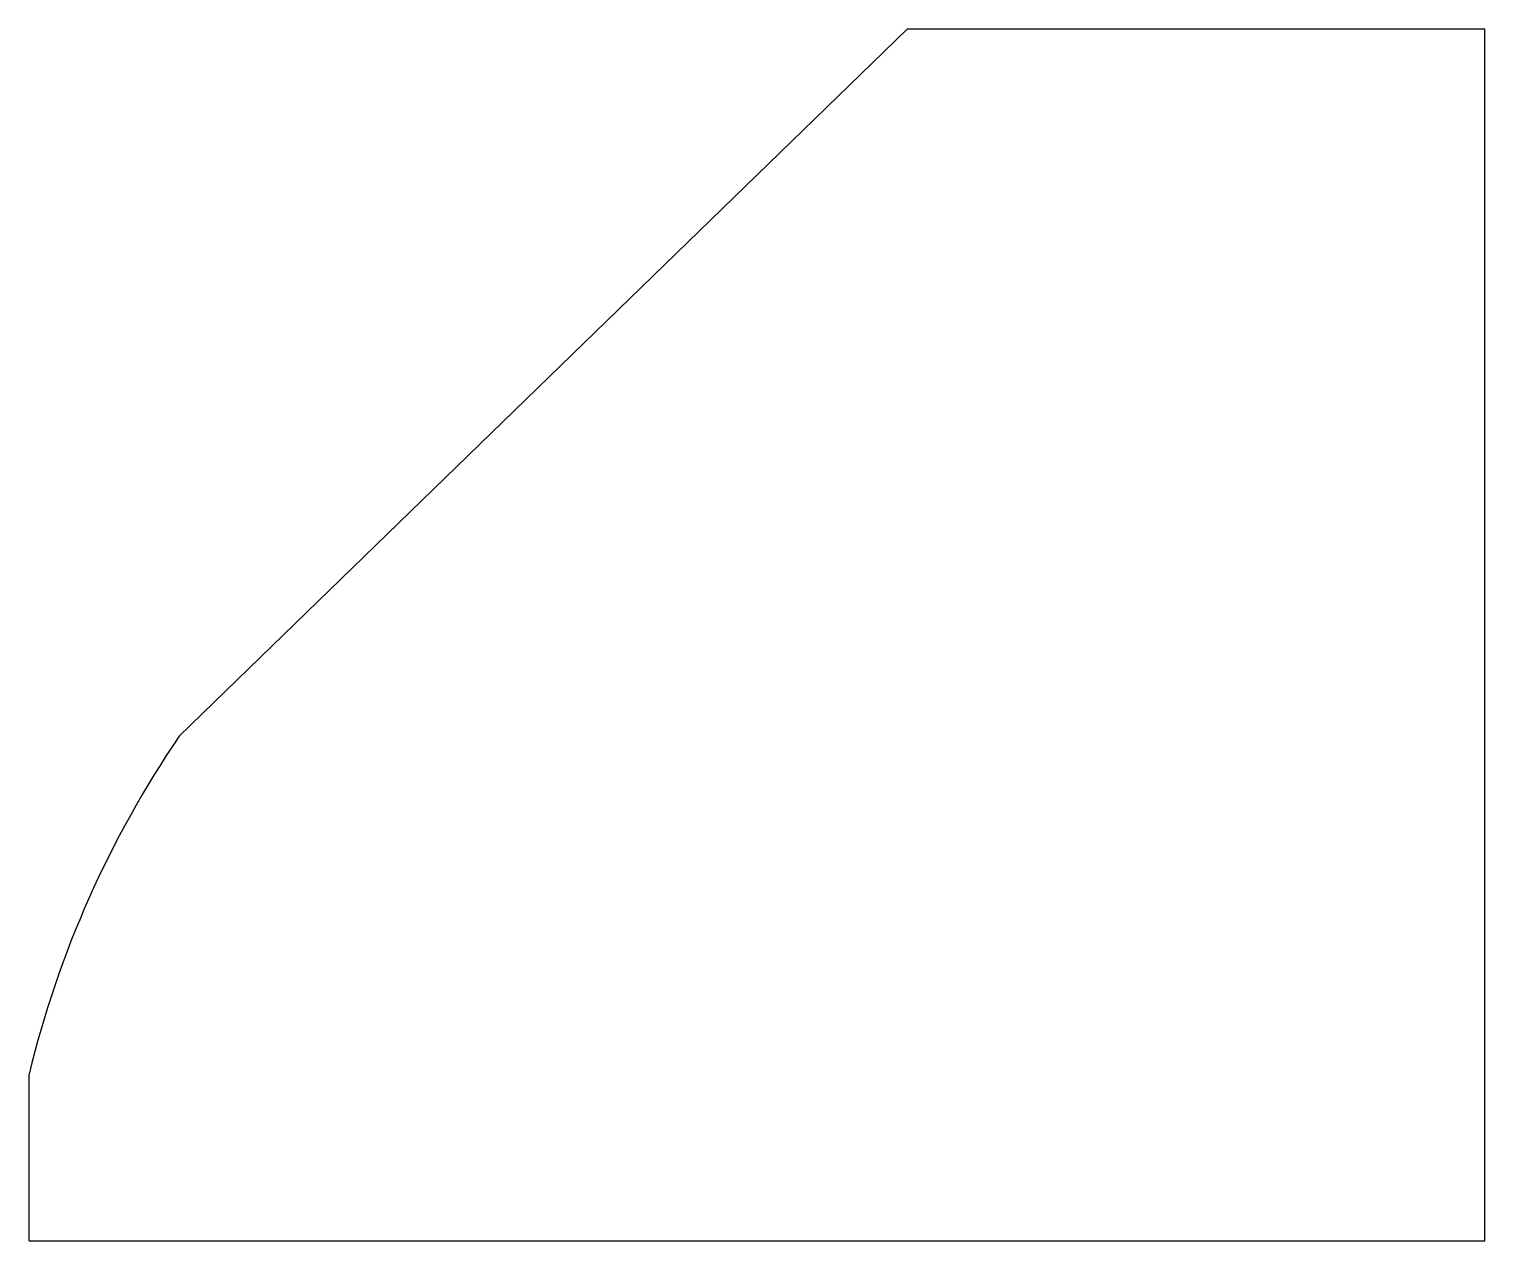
# Model space of a CAD drawing. Header units: millimetres. Extents: x 0 to 131, y 0 to 109.
import ezdxf

# ---------------------------------------------------------------- set-up
doc = ezdxf.new("R2010")
doc.units = ezdxf.units.MM

msp = doc.modelspace()

# ---------------------------------------------------------------- linework, layer by layer
at = {"color": 7, "linetype": 'Continuous', "lineweight": 25}
for p, q in [((13.51, 45.39), (79, 109)), ((131, 109), (79, 109)), ((131, 0), (131, 109)), ((0, 0), (0, 15)), ((0, 0), (131, 0))]:
    msp.add_line(p, q, dxfattribs=at)
msp.add_arc((90.33, -6.96), 92.97, 145.7265, 166.3338, dxfattribs=at)

doc.saveas('drawing.dxf')
